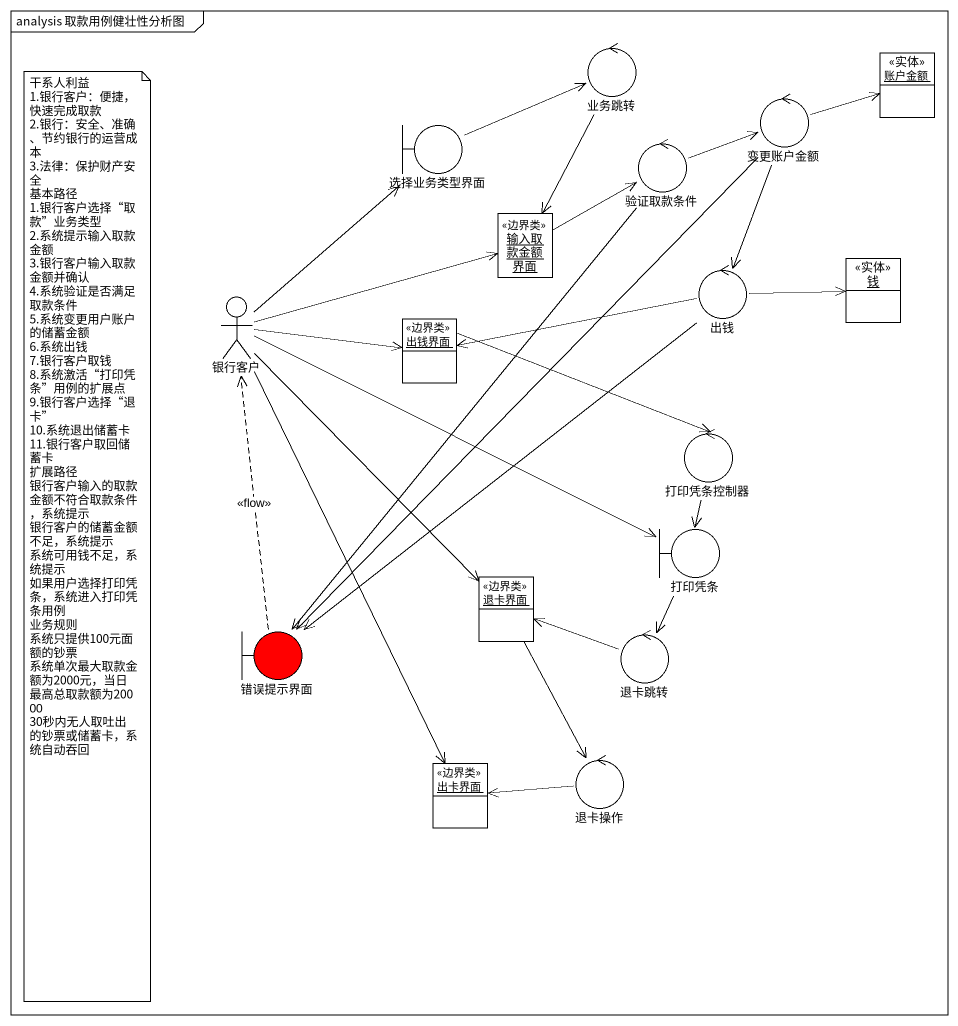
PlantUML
@startuml
mainframe analysis 取款用例健壮性分析图
allowmixing
hide circle
hide empty members
control 业务跳转
object 账户金额 <<实体>>
control 变更账户金额
boundary 选择业务类型界面
control 验证取款条件
object 输入取款金额界面 <<边界类>>
actor 银行客户
control 出钱
object 钱 <<实体>>
object 出钱界面 <<边界类>>
control 打印凭条控制器
boundary 打印凭条
object 退卡界面 <<边界类>>
boundary 错误提示界面 #FF0000
control 退卡跳转
object 出卡界面 <<边界类>>
control 退卡操作
业务跳转 --> 输入取款金额界面
变更账户金额 -right-> 账户金额
变更账户金额 --> 出钱
变更账户金额 --> 错误提示界面
选择业务类型界面 -right-> 业务跳转
验证取款条件 -right-> 变更账户金额
验证取款条件 --> 错误提示界面
输入取款金额界面 -right-> 验证取款条件
银行客户 -up-> 选择业务类型界面
银行客户 -right-> 输入取款金额界面
银行客户 -right-> 出钱界面
银行客户 -right-> 打印凭条
银行客户 --> 退卡界面
银行客户 --> 出卡界面
出钱 -right-> 钱
出钱 -left-> 出钱界面
出钱 --> 错误提示界面
出钱界面 -right-> 打印凭条控制器
打印凭条控制器 --> 打印凭条
打印凭条 --> 退卡跳转
退卡界面 --> 退卡操作
错误提示界面 .up.> 银行客户 : <<flow>>
退卡跳转 -left-> 退卡界面
退卡操作 -left-> 出卡界面
note as N1
  干系人利益
  1.银行客户：便捷，快速完成取款
  2.银行：安全、准确、节约银行的运营成本
  3.法律：保护财产安全
  基本路径
  1.银行客户选择“取款”业务类型
  2.系统提示输入取款金额
  3.银行客户输入取款金额并确认
  4.系统验证是否满足取款条件
  5.系统变更用户账户的储蓄金额
  6.系统出钱
  7.银行客户取钱
  8.系统激活“打印凭条”用例的扩展点
  9.银行客户选择“退卡”
  10.系统退出储蓄卡
  11.银行客户取回储蓄卡
  扩展路径
  银行客户输入的取款金额不符合取款条件，系统提示
  银行客户的储蓄金额不足，系统提示
  系统可用钱不足，系统提示
  如果用户选择打印凭条，系统进入打印凭条用例
  业务规则
  系统只提供100元面额的钞票
  系统单次最大取款金额为2000元，当日最高总取款额为20000
  30秒内无人取吐出的钞票或储蓄卡，系统自动吞回
end note
@enduml
